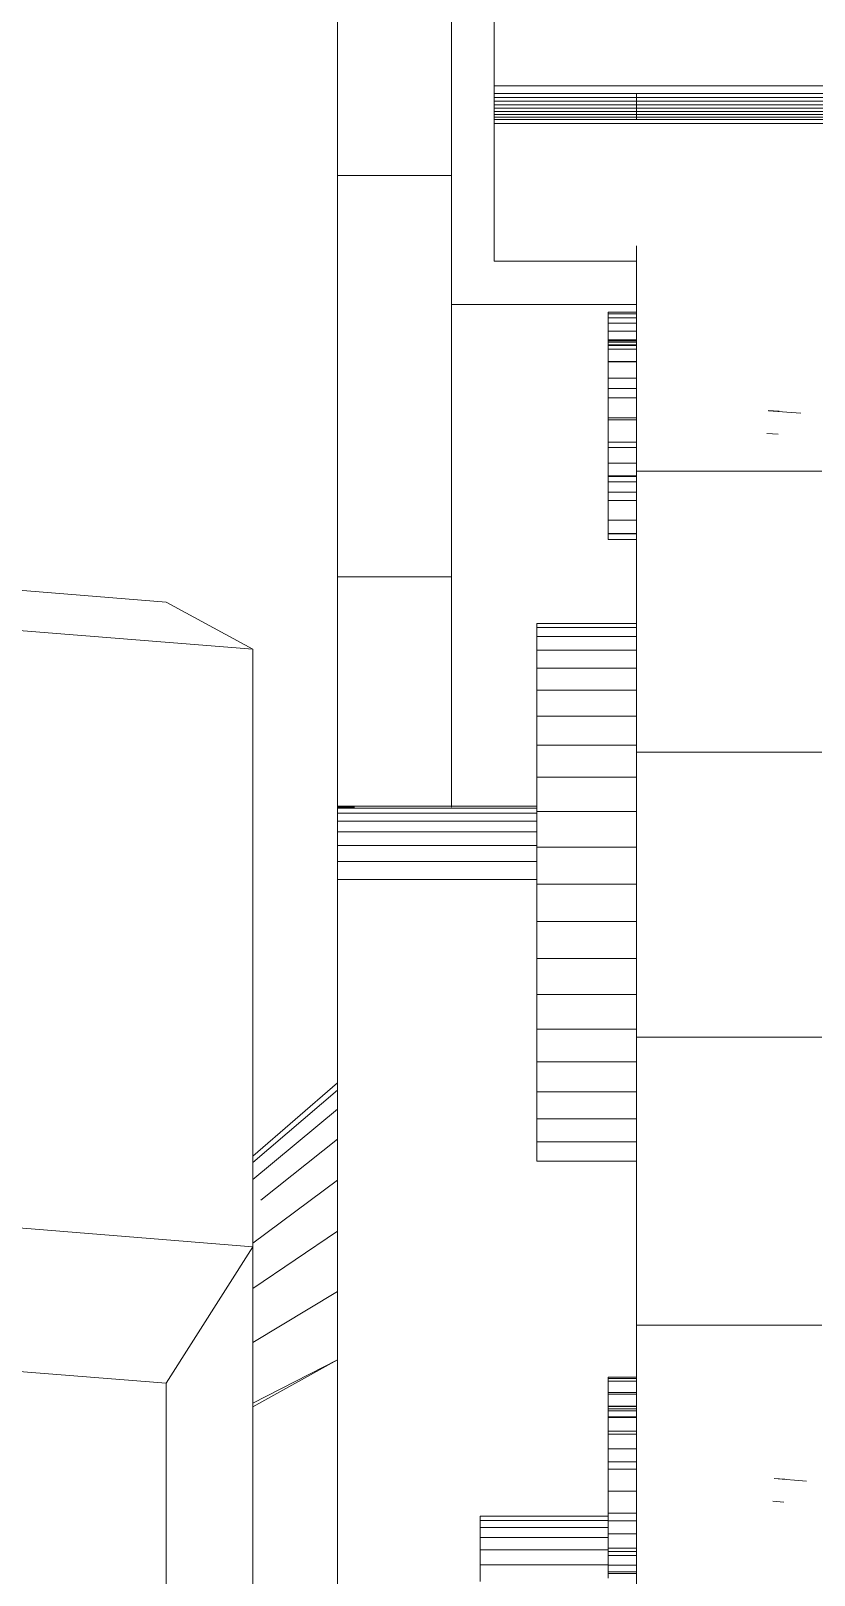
# Model space of a CAD drawing. Header units: inches. Extents: x -827 to 154, y -802 to 207.
# Drawn here: x -508.338 to -507.334, y -205.947 to -203.969 of the extents above; entities that cross this region are included whole.
import ezdxf

# ---------------------------------------------------------------- set-up
doc = ezdxf.new("R2010")
doc.units = ezdxf.units.IN
doc.header["$MEASUREMENT"] = 0
doc.layers.add('Layer0', color=7, linetype='Continuous', lineweight=9)
doc.layers.add('Miter_Saw_Station_skp', color=8, linetype='Continuous', lineweight=9)

# ---------------------------------------------------------------- blocks, each defined once
blk = doc.blocks.new('Miter_Saw_Station_skp_188-402628-Level 1')
at = {"layer": 'Layer0'}
for p, q in [((0, 5.8728), (0, 6.1909)), ((0, 6.1909), (0, 5.8728)), ((0.1575, 5.8728), (0.1575, 6.1909)), ((0.1575, 5.8728), (0.1575, 6.1909)), ((0, 5.3181), (0, 5.8728)), ((0.1575, 5.8728), (0, 5.8728)), ((0, 5.8728), (0, 5.3181)), ((0, 5.8728), (0.1575, 5.8728)), ((0.1575, 5.3181), (0.1575, 5.8728)), ((0.1575, 5.3181), (0.1575, 5.8728)), ((0, 4.8038), (0, 5.3181)), ((0.1575, 5.3181), (0, 5.3181)), ((0, 5.3181), (0, 4.8038)), ((0, 5.3181), (0.1575, 5.3181)), ((0.1575, 4.8038), (0.1575, 5.3181)), ((0.1575, 4.8038), (0.1575, 5.3181))]:
    blk.add_line(p, q, dxfattribs=at)
blk = doc.blocks.new('Miter_Saw_Station_skp_186-402626-Level 1')
at = {"layer": 'Layer0'}
for p, q in [((2.2047, 5.6828), (1.9488, 5.6828)), ((1.9488, 5.6828), (2.2047, 5.6828))]:
    blk.add_line(p, q, dxfattribs=at)
blk = doc.blocks.new('Miter_Saw_Station_skp_184-402624-Level 1')
at = {"rotation": 90.00000000000001}
for name, p in [('Miter_Saw_Station_skp_186-402626-Level 1', (16.3298, 0.4528)), ('Miter_Saw_Station_skp_188-402628-Level 1', (16.1436, 2.6575))]:
    blk.add_blockref(name, p, dxfattribs=at)
blk = doc.blocks.new('Miter_Saw_Station_skp_182-402622-Level 1')
at = {"layer": 'Layer0'}
for p, q in [((0.2559, 2.0917), (0.2559, 2.4921)), ((0.2559, 2.4921), (0.2559, 2.0917)), ((0.2559, 2.435), (0.2953, 2.435)), ((0.2953, 2.435), (0.2559, 2.435)), ((0.2559, 2.4326), (0.2953, 2.4326)), ((0.2559, 2.4326), (0.2953, 2.4326)), ((0.2953, 2.4412), (0.2953, 2.4326)), ((0.2953, 2.4412), (0.2953, 2.4326)), ((0.2953, 2.435), (0.2953, 2.439)), ((0.2953, 2.435), (0.2953, 2.439)), ((0.2953, 2.4232), (0.2953, 2.435)), ((0.2953, 2.435), (0.2953, 2.4232)), ((0.2953, 2.4), (0.2953, 2.4326)), ((0.2953, 2.4), (0.2953, 2.4326)), ((0.2953, 2.4232), (0.2559, 2.4232)), ((0.2559, 2.4232), (0.2953, 2.4232)), ((0.2953, 2.41), (0.2953, 2.4232)), ((0.2953, 2.4232), (0.2953, 2.41)), ((0.2953, 2.41), (0.2559, 2.41)), ((0.2559, 2.41), (0.2953, 2.41)), ((0.2559, 2.4045), (0.2953, 2.4045)), ((0.2953, 2.4045), (0.2559, 2.4045)), ((0.2559, 2.4), (0.2953, 2.4)), ((0.2953, 2.4), (0.2559, 2.4)), ((0.2953, 2.4045), (0.2953, 2.41)), ((0.2953, 2.41), (0.2953, 2.4045)), ((0.2953, 2.3801), (0.2953, 2.4045)), ((0.2953, 2.4045), (0.2953, 2.3801)), ((0.2953, 2.362), (0.2953, 2.4)), ((0.2953, 2.362), (0.2953, 2.4)), ((0.2559, 2.3801), (0.2953, 2.3801)), ((0.2953, 2.3801), (0.2559, 2.3801)), ((0.2953, 2.3517), (0.2953, 2.3801)), ((0.2953, 2.3801), (0.2953, 2.3517)), ((0.2559, 2.362), (0.2953, 2.362)), ((0.2953, 2.362), (0.2559, 2.362)), ((0.2953, 2.3517), (0.2559, 2.3517)), ((0.2559, 2.3517), (0.2953, 2.3517)), ((0.2953, 2.3212), (0.2953, 2.362)), ((0.2953, 2.3212), (0.2953, 2.362)), ((0.2953, 2.3212), (0.2953, 2.3517)), ((0.2953, 2.3517), (0.2953, 2.3212)), ((0.2953, 2.3212), (0.2559, 2.3212)), ((0.2559, 2.3212), (0.2953, 2.3212)), ((0.2953, 2.3212), (0.2559, 2.3212)), ((0.2559, 2.3212), (0.2953, 2.3212)), ((0.2953, 2.2805), (0.2953, 2.3212)), ((0.2953, 2.2908), (0.2953, 2.3212)), ((0.2953, 2.2805), (0.2953, 2.3212)), ((0.2953, 2.3212), (0.2953, 2.2908)), ((0.2559, 2.2908), (0.2953, 2.2908)), ((0.2953, 2.2908), (0.2559, 2.2908)), ((0.2953, 2.2624), (0.2953, 2.2908)), ((0.2953, 2.2908), (0.2953, 2.2624)), ((0.2559, 2.2805), (0.2953, 2.2805)), ((0.2953, 2.2805), (0.2559, 2.2805)), ((0.2559, 2.2624), (0.2953, 2.2624)), ((0.2953, 2.2624), (0.2559, 2.2624)), ((0.2953, 2.2425), (0.2953, 2.2805)), ((0.2953, 2.2425), (0.2953, 2.2805)), ((0.2953, 2.238), (0.2953, 2.2624)), ((0.2953, 2.2624), (0.2953, 2.238)), ((0.2953, 2.2425), (0.2559, 2.2425)), ((0.2559, 2.2425), (0.2953, 2.2425)), ((0.2953, 2.2099), (0.2953, 2.2425)), ((0.2953, 2.2099), (0.2953, 2.2425)), ((0.2559, 2.238), (0.2953, 2.238)), ((0.2559, 2.238), (0.2953, 2.238)), ((0.2559, 2.2193), (0.2953, 2.2193)), ((0.2953, 2.2193), (0.2559, 2.2193)), ((0.2953, 2.2193), (0.2953, 2.238)), ((0.2953, 2.2193), (0.2953, 2.238)), ((0.2953, 2.2184), (0.2953, 2.2193)), ((0.2953, 2.2184), (0.2953, 2.2193)), ((0.2559, 2.2184), (0.2953, 2.2184)), ((0.2953, 2.2184), (0.2559, 2.2184)), ((0.2559, 2.2099), (0.2953, 2.2099)), ((0.2953, 2.2099), (0.2559, 2.2099)), ((0.2953, 2.2075), (0.2559, 2.2075)), ((0.2559, 2.2075), (0.2953, 2.2075)), ((0.2953, 2.2043), (0.2559, 2.2043)), ((0.2559, 2.2043), (0.2953, 2.2043)), ((0.2559, 2.2035), (0.2953, 2.2035)), ((0.2953, 2.2035), (0.2559, 2.2035)), ((0.2953, 2.2075), (0.2953, 2.2184)), ((0.2953, 2.2075), (0.2953, 2.2184)), ((0.2953, 2.1872), (0.2953, 2.2099)), ((0.2953, 2.1872), (0.2953, 2.2099)), ((0.2953, 2.2035), (0.2953, 2.2075)), ((0.2953, 2.2035), (0.2953, 2.2075)), ((0.2953, 2.2035), (0.2953, 2.2043)), ((0.2953, 2.2043), (0.2953, 2.2035)), ((0.2953, 2.1872), (0.2559, 2.1872)), ((0.2953, 2.1872), (0.2559, 2.1872)), ((0.2953, 2.1849), (0.2559, 2.1849)), ((0.2559, 2.1849), (0.2953, 2.1849)), ((0.2953, 2.1849), (0.2953, 2.1872)), ((0.2953, 2.1872), (0.2953, 2.1849)), ((0.2953, 2.1691), (0.2953, 2.1849)), ((0.2953, 2.1691), (0.2953, 2.1849)), ((0.2559, 2.1691), (0.2953, 2.1691)), ((0.2953, 2.1691), (0.2559, 2.1691)), ((0.2559, 2.1653), (0.2953, 2.1653)), ((0.2953, 2.1653), (0.2559, 2.1653)), ((0.2559, 2.1638), (0.2953, 2.1638)), ((0.2953, 2.1638), (0.2559, 2.1638)), ((0.2953, 2.1653), (0.2953, 2.1691)), ((0.2953, 2.1691), (0.2953, 2.1638)), ((0.2953, 2.1691), (0.2953, 2.1653)), ((0.2953, 2.1638), (0.2953, 2.1691)), ((0.2953, 2.1653), (0.2953, 2.1638)), ((0.2953, 2.1653), (0.2953, 2.1638)), ((0.2559, 2.0917), (0, 2.0917)), ((0, 2.0917), (0.2559, 2.0917)), ((0.2559, 1.6939), (0.2559, 2.0917)), ((0.2559, 2.0917), (0.2559, 1.6939)), ((0, 1.6939), (0.2559, 1.6939)), ((0, 1.6939), (0.2559, 1.6939)), ((0.2559, 1.3002), (0.2559, 1.6939)), ((0.2559, 1.3002), (0.2559, 1.6939)), ((0.2559, 1.3002), (0, 1.3002)), ((0.2559, 1.3002), (0, 1.3002)), ((0.2559, 0.9121), (0.2559, 1.3002)), ((0.2559, 1.3002), (0.2559, 0.9121)), ((0, 0.9121), (0.2559, 0.9121)), ((0, 0.9121), (0.2559, 0.9121)), ((0.2559, 0.6005), (0.2559, 0.9121)), ((0.2559, 0.6005), (0.2559, 0.9121)), ((0.2559, 0.3902), (0.2559, 0.4263))]:
    blk.add_line(p, q, dxfattribs=at)
blk = doc.blocks.new('Miter_Saw_Station_skp_181-402621-Level 1')
at = {"layer": 'Layer0'}
for p, q in [((0, 0.3827), (0.1172, 0.4429)), ((0.1172, 0.4429), (0, 0.3827)), ((0, 0.2884), (0.1172, 0.3587)), ((0.1172, 0.3587), (0, 0.2884)), ((0.1172, 0.2845), (0, 0.2053)), ((0, 0.2053), (0.1172, 0.2845)), ((0.1172, 0.2216), (0, 0.1348)), ((0.1172, 0.2216), (0, 0.1348)), ((0, 0.0782), (0.1059, 0.1622)), ((0.1059, 0.1622), (0, 0.0782)), ((0.1172, 0.1338), (0, 0.0365)), ((0, 0.0365), (0.1172, 0.1338)), ((0, 0.0102), (0.1172, 0.1104)), ((0.1172, 0.1104), (0, 0.0102)), ((0, 0), (0.1172, 0.1013)), ((0, 0), (0.1172, 0.1013))]:
    blk.add_line(p, q, dxfattribs=at)
blk = doc.blocks.new('Miter_Saw_Station_skp_180-402620-Level 1')
at = {"layer": 'Layer0'}
for p, q in [((0.6693, 0.1016), (0.6693, 1.9003)), ((0.6693, 0.1016), (0.6693, 1.9003)), ((0.6693, 0.1016), (0.3937, 0.1016)), ((0.3937, 0.1016), (0.6693, 0.1016)), ((0.6693, 0.0766), (0.6693, 0.1016)), ((0.6693, 0.0766), (0.6693, 0.1016)), ((0.6693, 0.0766), (0.3937, 0.0766)), ((0.6693, 0.0766), (0.3937, 0.0766)), ((0.6693, 0.0545), (0.6693, 0.0766)), ((0.6693, 0.0766), (0.6693, 0.0545)), ((0.3937, 0.0545), (0.6693, 0.0545)), ((0.6693, 0.0545), (0.3937, 0.0545)), ((0.6693, 0.0358), (0.6693, 0.0545)), ((0.6693, 0.0545), (0.6693, 0.0358)), ((0.3937, 0.0358), (0.6693, 0.0358)), ((0.6693, 0.0358), (0.3937, 0.0358)), ((0.6693, 0.0208), (0.6693, 0.0358)), ((0.6693, 0.0358), (0.6693, 0.0208)), ((0.6693, 0.0208), (0.3937, 0.0208)), ((0.3937, 0.0208), (0.6693, 0.0208)), ((0.3937, 0.0097), (0.6693, 0.0097)), ((0.6693, 0.0097), (0.3937, 0.0097)), ((0.6693, 0.0027), (0.3937, 0.0027)), ((0.3937, 0.0027), (0.6693, 0.0027)), ((0.6693, 0), (0.3937, 0)), ((0.6693, 0.0016), (0.6457, 0.0016)), ((0.6457, 0.0016), (0.6693, 0.0016)), ((0.6693, 0.0097), (0.6693, 0.0208)), ((0.6693, 0.0208), (0.6693, 0.0097)), ((0.6693, 0.0027), (0.6693, 0.0097)), ((0.6693, 0.0097), (0.6693, 0.0027)), ((0.6693, 0.0027), (0.6693, 0)), ((0.6693, 0.0027), (0.6693, 0)), ((0.6693, 0.0016), (0.6693, 0)), ((0.6693, 0), (0.6693, 0.0016)), ((0.3937, 0), (0.6693, 0))]:
    blk.add_line(p, q, dxfattribs=at)
blk = doc.blocks.new('Miter_Saw_Station_skp_179-402619-Level 1')
at = {"layer": 'Layer0'}
for p, q in [((0.7865, 1.0822), (0.6693, 1.0172)), ((0.3937, 0.743), (0.2559, 0.743)), ((0.2559, 0.743), (0.3937, 0.743)), ((0.3937, 0.7164), (0.3937, 0.743)), ((0.3937, 0.7164), (0.3937, 0.743)), ((0.2559, 0.7164), (0.3937, 0.7164)), ((0.3937, 0.7164), (0.2559, 0.7164)), ((0.3937, 0.6843), (0.3937, 0.7164)), ((0.3937, 0.6843), (0.3937, 0.7164)), ((0.3937, 0.6843), (0.2559, 0.6843)), ((0.3937, 0.6843), (0.2559, 0.6843)), ((0.3937, 0.6472), (0.3937, 0.6843)), ((0.3937, 0.6472), (0.3937, 0.6843)), ((0.2559, 0.6472), (0.3937, 0.6472)), ((0.3937, 0.6472), (0.2559, 0.6472)), ((0.3937, 0.6058), (0.3937, 0.6472)), ((0.3937, 0.6472), (0.3937, 0.6058)), ((0.2559, 0.6058), (0.3937, 0.6058)), ((0.3937, 0.6058), (0.2559, 0.6058)), ((0.3937, 0.5607), (0.3937, 0.6058)), ((0.3937, 0.6058), (0.3937, 0.5607)), ((0.3937, 0.5607), (0.2559, 0.5607)), ((0.2559, 0.5607), (0.3937, 0.5607)), ((0.3937, 0.5127), (0.3937, 0.5607)), ((0.3937, 0.5607), (0.3937, 0.5127)), ((0.2559, 0.5127), (0.3937, 0.5127)), ((0.2559, 0.5127), (0.3937, 0.5127)), ((0.3937, 0.4627), (0.3937, 0.5127)), ((0.3937, 0.4627), (0.3937, 0.5127)), ((0.2559, 0.4627), (0.3937, 0.4627)), ((0.3937, 0.4627), (0.2559, 0.4627)), ((0.3937, 0.4116), (0.3937, 0.4627)), ((0.3937, 0.4116), (0.3937, 0.4627)), ((0.2559, 0.4116), (0.3937, 0.4116)), ((0.3937, 0.4116), (0.2559, 0.4116)), ((0.3937, 0.3601), (0.3937, 0.4116)), ((0.3937, 0.3601), (0.3937, 0.4116)), ((0.2559, 0.3601), (0.3937, 0.3601)), ((0.3937, 0.3601), (0.2559, 0.3601)), ((0.3937, 0.3092), (0.3937, 0.3601)), ((0.3937, 0.3092), (0.3937, 0.3601)), ((0.2559, 0.3092), (0.3937, 0.3092)), ((0.3937, 0.3092), (0.2559, 0.3092)), ((0.3937, 0.2597), (0.3937, 0.3092)), ((0.3937, 0.2597), (0.3937, 0.3092)), ((0.2559, 0.2597), (0.3937, 0.2597)), ((0.3937, 0.2597), (0.2559, 0.2597)), ((0.3937, 0.2125), (0.3937, 0.2597)), ((0.3937, 0.2125), (0.3937, 0.2597)), ((0.3937, 0.2125), (0.2559, 0.2125)), ((0.2559, 0.2125), (0.3937, 0.2125)), ((0.3937, 0.1684), (0.3937, 0.2125)), ((0.3937, 0.1684), (0.3937, 0.2125)), ((0.2559, 0.1684), (0.3937, 0.1684)), ((0.3937, 0.1684), (0.2559, 0.1684)), ((0.3937, 0.1281), (0.3937, 0.1684)), ((0.3937, 0.1281), (0.3937, 0.1684)), ((0.3937, 0.1281), (0.2559, 0.1281)), ((0.3937, 0.1281), (0.2559, 0.1281)), ((0.3937, 0.0924), (0.3937, 0.1281)), ((0.3937, 0.1281), (0.3937, 0.0924)), ((0.3937, 0.0924), (0.2559, 0.0924)), ((0.2559, 0.0924), (0.3937, 0.0924)), ((0.3937, 0.0618), (0.3937, 0.0924)), ((0.3937, 0.0924), (0.3937, 0.0618)), ((0.2559, 0.0618), (0.3937, 0.0618)), ((0.3937, 0.0618), (0.2559, 0.0618)), ((0.3937, 0.0369), (0.3937, 0.0618)), ((0.3937, 0.0618), (0.3937, 0.0369)), ((0.2559, 0.0369), (0.3937, 0.0369)), ((0.3937, 0.0369), (0.2559, 0.0369)), ((0.3937, 0.0181), (0.3937, 0.0369)), ((0.3937, 0.0369), (0.3937, 0.0181)), ((0.3937, 0.0181), (0.2559, 0.0181)), ((0.2559, 0.0181), (0.3937, 0.0181)), ((0.2559, 0.0058), (0.3937, 0.0058)), ((0.3937, 0.0058), (0.2559, 0.0058)), ((0.2559, 0), (0.3937, 0)), ((0.3937, 0), (0.2559, 0)), ((0.3937, 0.0058), (0.3937, 0.0181)), ((0.3937, 0.0181), (0.3937, 0.0058)), ((0.3937, 0.0058), (0.3937, 0)), ((0.3937, 0.0058), (0.3937, 0))]:
    blk.add_line(p, q, dxfattribs=at)
for name, p in [('Miter_Saw_Station_skp_180-402620-Level 1', (0, 0.2523)), ('Miter_Saw_Station_skp_181-402621-Level 1', (0.6693, 0.6345))]:
    blk.add_blockref(name, p)
blk = doc.blocks.new('Miter_Saw_Station_skp_178-402618-Level 1')
at = {"layer": 'Layer0'}
for p, q in [((0.4724, 2.9739), (0.4724, 2.9971)), ((0.4724, 2.9739), (0.4724, 2.9971)), ((0.4724, 2.9739), (0.2953, 2.9739)), ((0.4724, 2.9739), (0.2953, 2.9739)), ((0.4724, 2.9535), (0.4724, 2.9739)), ((0.4724, 2.9739), (0.4724, 2.9535)), ((0.2953, 2.9535), (0.4724, 2.9535)), ((0.4724, 2.9535), (0.2953, 2.9535)), ((0.4724, 2.9363), (0.4724, 2.9535)), ((0.4724, 2.9535), (0.4724, 2.9363)), ((0.4724, 2.9363), (0.2953, 2.9363)), ((0.2953, 2.9363), (0.4724, 2.9363)), ((0.4724, 2.9227), (0.4724, 2.9363)), ((0.4724, 2.9363), (0.4724, 2.9227)), ((0.2953, 2.9227), (0.4724, 2.9227)), ((0.4724, 2.9227), (0.2953, 2.9227)), ((0.4724, 2.9127), (0.2953, 2.9127)), ((0.2953, 2.9127), (0.4724, 2.9127)), ((0.2953, 2.9067), (0.4724, 2.9067)), ((0.4724, 2.9067), (0.2953, 2.9067)), ((0.4724, 2.9127), (0.4724, 2.9227)), ((0.4724, 2.9227), (0.4724, 2.9127)), ((0.4724, 2.9067), (0.4724, 2.9127)), ((0.4724, 2.9127), (0.4724, 2.9067))]:
    blk.add_line(p, q, dxfattribs=at)
blk.add_blockref('Miter_Saw_Station_skp_179-402619-Level 1', (0, 1.6735))
blk = doc.blocks.new('Miter_Saw_Station_skp_177-402617-Level 1')
at = {"layer": 'Layer0'}
for p, q in [((1.6929, 3.1908), (1.6535, 3.1908)), ((1.6535, 3.1908), (1.6929, 3.1908)), ((1.6535, 3.183), (1.6929, 3.183)), ((1.6929, 3.183), (1.6535, 3.183)), ((1.6929, 3.1826), (1.6535, 3.1826)), ((1.6535, 3.1826), (1.6929, 3.1826)), ((1.6929, 3.183), (1.6929, 3.1908)), ((1.6929, 3.183), (1.6929, 3.1908)), ((1.6929, 3.1826), (1.6929, 3.183)), ((1.6929, 3.1826), (1.6929, 3.183)), ((1.6929, 3.1643), (1.6929, 3.1826)), ((1.6929, 3.1643), (1.6929, 3.1826)), ((1.6929, 3.1643), (1.6535, 3.1643)), ((1.6929, 3.1643), (1.6535, 3.1643)), ((1.6929, 3.137), (1.6929, 3.1643)), ((1.6929, 3.1643), (1.6929, 3.137)), ((1.6929, 3.137), (1.6535, 3.137)), ((1.6535, 3.137), (1.6929, 3.137)), ((1.6929, 3.1256), (1.6929, 3.137)), ((1.6929, 3.137), (1.6929, 3.1256)), ((1.6535, 3.1256), (1.6929, 3.1256)), ((1.6535, 3.1256), (1.6929, 3.1256)), ((1.6929, 3.111), (1.6929, 3.1313)), ((1.6929, 3.111), (1.6929, 3.1313)), ((1.6929, 3.1027), (1.6929, 3.1256)), ((1.6929, 3.1027), (1.6929, 3.1256)), ((1.6929, 3.111), (1.6535, 3.111)), ((1.6929, 3.111), (1.6535, 3.111)), ((1.6535, 3.1038), (1.6929, 3.1038)), ((1.6535, 3.1038), (1.6929, 3.1038)), ((1.6929, 3.1027), (1.6535, 3.1027)), ((1.6535, 3.1027), (1.6929, 3.1027)), ((1.6929, 3.1038), (1.6929, 3.111)), ((1.6929, 3.111), (1.6929, 3.1038)), ((1.6929, 3.0853), (1.6929, 3.1038)), ((1.6929, 3.0853), (1.6929, 3.1038)), ((1.6929, 3.0637), (1.6929, 3.1027)), ((1.6929, 3.0637), (1.6929, 3.1027)), ((1.6929, 3.0853), (1.6535, 3.0853)), ((1.6929, 3.0853), (1.6535, 3.0853)), ((1.6929, 3.0562), (1.6929, 3.0853)), ((1.6929, 3.0853), (1.6929, 3.0562)), ((1.6535, 3.0637), (1.6929, 3.0637)), ((1.6929, 3.0637), (1.6535, 3.0637)), ((1.6929, 3.0562), (1.6535, 3.0562)), ((1.6535, 3.0562), (1.6929, 3.0562)), ((1.6929, 3.0227), (1.6929, 3.0637)), ((1.6929, 3.0227), (1.6929, 3.0637)), ((1.6929, 3.0255), (1.6929, 3.0562)), ((1.6929, 3.0562), (1.6929, 3.0255)), ((1.6535, 3.0255), (1.6929, 3.0255)), ((1.6929, 3.0255), (1.6535, 3.0255)), ((1.6929, 3.0227), (1.6535, 3.0227)), ((1.6535, 3.0227), (1.6929, 3.0227)), ((1.6929, 2.9953), (1.6929, 3.0255)), ((1.6929, 3.0255), (1.6929, 2.9953)), ((1.6929, 2.9824), (1.6929, 3.0227)), ((1.6929, 2.9824), (1.6929, 3.0227)), ((1.6929, 2.9953), (1.6535, 2.9953)), ((1.6535, 2.9953), (1.6929, 2.9953)), ((1.6929, 2.9678), (1.6929, 2.9953)), ((1.6929, 2.9953), (1.6929, 2.9678)), ((1.6535, 2.9824), (1.6929, 2.9824)), ((1.6929, 2.9824), (1.6535, 2.9824)), ((1.6535, 2.9678), (1.6929, 2.9678)), ((1.6929, 2.9678), (1.6535, 2.9678)), ((1.6929, 2.9456), (1.6929, 2.9824)), ((1.6929, 2.9456), (1.6929, 2.9824)), ((1.6929, 2.9448), (1.6929, 2.9678)), ((1.6929, 2.9678), (1.6929, 2.9448)), ((1.6929, 2.9456), (1.6535, 2.9456)), ((1.6535, 2.9456), (1.6929, 2.9456)), ((1.6535, 2.9448), (1.6929, 2.9448)), ((1.6929, 2.9448), (1.6535, 2.9448)), ((1.6929, 2.9148), (1.6929, 2.9456)), ((1.6929, 2.9148), (1.6929, 2.9456)), ((1.6929, 2.9279), (1.6929, 2.9448)), ((1.6929, 2.9448), (1.6929, 2.9279)), ((1.6929, 2.9279), (1.6535, 2.9279)), ((1.6535, 2.9279), (1.6929, 2.9279)), ((1.6535, 2.923), (1.6929, 2.923)), ((1.6929, 2.923), (1.6535, 2.923)), ((1.6929, 2.9221), (1.6929, 2.9279)), ((1.6929, 2.9279), (1.6929, 2.9221)), ((1.6929, 2.9224), (1.6929, 2.923)), ((1.6929, 2.9224), (1.6929, 2.923)), ((1.6929, 2.9224), (1.6535, 2.9224)), ((1.6929, 2.9224), (1.6535, 2.9224)), ((1.6535, 2.9221), (1.6929, 2.9221)), ((1.6535, 2.9221), (1.6929, 2.9221)), ((1.6929, 2.9181), (1.6535, 2.9181)), ((1.6535, 2.9181), (1.6929, 2.9181)), ((1.6929, 2.9162), (1.6535, 2.9162)), ((1.6535, 2.9162), (1.6929, 2.9162)), ((1.6929, 2.9148), (1.6535, 2.9148)), ((1.6929, 2.9148), (1.6535, 2.9148)), ((1.6929, 2.9032), (1.6535, 2.9032)), ((1.6535, 2.9032), (1.6929, 2.9032)), ((1.6929, 2.9162), (1.6929, 2.9224)), ((1.6929, 2.9224), (1.6929, 2.9162)), ((1.6929, 2.9181), (1.6929, 2.9221)), ((1.6929, 2.9181), (1.6929, 2.9221)), ((1.6929, 2.9162), (1.6929, 2.9181)), ((1.6929, 2.9162), (1.6929, 2.9181)), ((1.6929, 2.8922), (1.6929, 2.9148)), ((1.6929, 2.9148), (1.6929, 2.8922)), ((1.6929, 2.8848), (1.6929, 2.9032)), ((1.6929, 2.8848), (1.6929, 2.9032)), ((1.6929, 2.8922), (1.6535, 2.8922)), ((1.6535, 2.8922), (1.6929, 2.8922)), ((1.6535, 2.8848), (1.6929, 2.8848)), ((1.6929, 2.8848), (1.6535, 2.8848)), ((1.6535, 2.8847), (1.6929, 2.8847)), ((1.6929, 2.8847), (1.6535, 2.8847)), ((1.6929, 2.8847), (1.6535, 2.8847)), ((1.6929, 2.8844), (1.6535, 2.8844)), ((1.6535, 2.8844), (1.6929, 2.8844)), ((1.6929, 2.8922), (1.6929, 2.8847)), ((1.6929, 2.8847), (1.6929, 2.8922)), ((1.6929, 2.8844), (1.6929, 2.8848)), ((1.6929, 2.8844), (1.6929, 2.8848)), ((1.6929, 2.8791), (1.6929, 2.8847)), ((1.6929, 2.8847), (1.6929, 2.8791)), ((1.6929, 2.8844), (1.6929, 2.8766)), ((1.6929, 2.8766), (1.6929, 2.8844)), ((1.6535, 2.8791), (1.6929, 2.8791)), ((1.6929, 2.8791), (1.6535, 2.8791)), ((1.6535, 2.8766), (1.6929, 2.8766)), ((1.6929, 2.8766), (1.6535, 2.8766)), ((1.6929, 2.8791), (1.6929, 2.8766)), ((1.6929, 2.8791), (1.6929, 2.8766)), ((1.8504, 2.8061), (1.6535, 2.8061)), ((1.8504, 2.8061), (1.6535, 2.8061)), ((1.8504, 2.6162), (1.8504, 2.8061)), ((1.8504, 2.8061), (1.8504, 2.6162)), ((1.8504, 2.6162), (0, 2.6162)), ((0, 2.6162), (1.8504, 2.6162)), ((0, 2.6108), (1.8504, 2.6108)), ((1.8504, 2.6108), (0, 2.6108)), ((0, 2.6074), (1.8504, 2.6074)), ((0, 2.6074), (1.8504, 2.6074)), ((1.8504, 2.6036), (0, 2.6036)), ((0, 2.6036), (1.8504, 2.6036)), ((1.6535, 2.6108), (1.6535, 2.5748)), ((1.8504, 2.6108), (1.8504, 2.6162)), ((1.8504, 2.6162), (1.8504, 2.6108)), ((1.8504, 2.6074), (1.8504, 2.6108)), ((1.8504, 2.6108), (1.8504, 2.6074)), ((1.8504, 2.6036), (1.8504, 2.6074)), ((1.8504, 2.6036), (1.8504, 2.6074)), ((1.8504, 2.5994), (1.8504, 2.6036)), ((1.8504, 2.5994), (1.8504, 2.6036)), ((0, 2.5994), (1.8504, 2.5994)), ((1.8504, 2.5994), (0, 2.5994)), ((1.8504, 2.5949), (0, 2.5949)), ((0, 2.5949), (1.8504, 2.5949)), ((0, 2.5902), (1.8504, 2.5902)), ((1.8504, 2.5902), (0, 2.5902)), ((0, 2.5852), (1.8504, 2.5852)), ((1.8504, 2.5852), (0, 2.5852)), ((1.8504, 2.5949), (1.8504, 2.5994)), ((1.8504, 2.5949), (1.8504, 2.5994)), ((1.8504, 2.5902), (1.8504, 2.5949)), ((1.8504, 2.5902), (1.8504, 2.5949)), ((1.8504, 2.5852), (1.8504, 2.5902)), ((1.8504, 2.5852), (1.8504, 2.5902)), ((1.8504, 2.58), (1.8504, 2.5852)), ((1.8504, 2.58), (1.8504, 2.5852)), ((1.8504, 2.58), (0, 2.58)), ((0, 2.58), (1.8504, 2.58)), ((1.8504, 2.5748), (0, 2.5748)), ((0, 2.5748), (1.8504, 2.5748)), ((1.8504, 2.5643), (0, 2.5643)), ((0, 2.5643), (1.8504, 2.5643)), ((1.8504, 2.5748), (1.8504, 2.58)), ((1.8504, 2.5748), (1.8504, 2.58)), ((1.8504, 2.5643), (1.8504, 2.5748)), ((1.8504, 2.5643), (1.8504, 2.5748)), ((1.8504, 2.0711), (1.8504, 2.5643)), ((1.8504, 2.0711), (1.8504, 2.5643))]:
    blk.add_line(p, q, dxfattribs=at)
blk = doc.blocks.new('Miter_Saw_Station_skp_155-402595-Level 1')
for name, p in [('Miter_Saw_Station_skp_182-402622-Level 1', (4.9409, 3.2388)), ('Miter_Saw_Station_skp_178-402618-Level 1', (4.9409, 2.6876)), ('Miter_Saw_Station_skp_177-402617-Level 1', (3.5433, 1.0543))]:
    blk.add_blockref(name, p)
blk = doc.blocks.new('Miter_Saw_Station_skp_147-402587-Level 1')
at = {"layer": 'Layer0'}
for p, q in [((0.1196, 1.1868), (0.1196, 4.3072)), ((0.1196, 1.1868), (0.1196, 4.3072)), ((0, 0.9981), (0, 4.188)), ((0, 4.188), (0, 0.9981)), ((0.1196, 1.1868), (0, 0.9981)), ((0.1196, 1.1868), (0, 0.9981)), ((0.1196, 1.1868), (0.4551, 1.1598)), ((0.1196, 1.1868), (0.4551, 1.1598)), ((0, 0.9981), (0, 0.1727)), ((0.4404, 0.9626), (0, 0.9981)), ((0, 0.1727), (0, 0.9981)), ((0.4404, 0.9626), (0, 0.9981)), ((0, 0.1727), (0.1196, 0.1074)), ((0, 0.1727), (0.4404, 0.1371)), ((0, 0.1727), (0.1196, 0.1074)), ((0, 0.1727), (0.4404, 0.1371)), ((0.1196, 0.1074), (0.4551, 0.0804)), ((0.4551, 0.0804), (0.1196, 0.1074))]:
    blk.add_line(p, q, dxfattribs=at)
blk = doc.blocks.new('Miter_Saw_Station_skp_146-402586-Level 1')
at = {"rotation": 90.00000000000001}
for name, p in [('Miter_Saw_Station_skp_147-402587-Level 1', (14.7319, 5.7274)), ('Miter_Saw_Station_skp_155-402595-Level 1', (18.956, 0))]:
    blk.add_blockref(name, p, dxfattribs=at)
blk.add_blockref('Miter_Saw_Station_skp_184-402624-Level 1', (4.3883, 2.7953))
blk = doc.blocks.new('Miter_Saw_Station_skp_26-402466-Level 1')
at = {"layer": 'Layer0'}
for p, q in [((0.11, 0.0839), (0.1089, 0.0684)), ((0.1378, 0.0372), (0.1412, 0.0818)), ((0.1406, 0.067), (0.1415, 0.0819))]:
    blk.add_line(p, q, dxfattribs=at)
blk = doc.blocks.new('Miter_Saw_Station_skp_25-402465-Level 1')
for p in [(1.4753, 0.008), (0, 0)]:
    blk.add_blockref('Miter_Saw_Station_skp_26-402466-Level 1', p)
blk = doc.blocks.new('Miter_Saw_Station_skp_24-402464-Level 1')
for name, p in [('Miter_Saw_Station_skp_146-402586-Level 1', (6.396, 8.472)), ('Miter_Saw_Station_skp_25-402465-Level 1', (19.6682, 13.3969))]:
    blk.add_blockref(name, p)
blk = doc.blocks.new('Miter_Saw_Station_skp_1-402441-Level 1')
at = {"xscale": 0.9269999999999998, "yscale": 0.9269999999999998, "zscale": 0.9269999999999998, "rotation": 180}
blk.add_blockref('Miter_Saw_Station_skp_24-402464-Level 1', (27.9036, 71.9204), dxfattribs=at)
blk = doc.blocks.new('Miter_Saw_Station_skp-402418-Level 1')
blk.add_blockref('Miter_Saw_Station_skp_1-402441-Level 1', (0, 0))

msp = doc.modelspace()

# ---------------------------------------------------------------- block references
at = {"layer": 'Miter_Saw_Station_skp', "color": 7, "rotation": 269.9999999999997}
msp.add_blockref('Miter_Saw_Station_skp-402418-Level 1', (-566.811294, -196.282674), dxfattribs=at)

doc.saveas('drawing.dxf')
